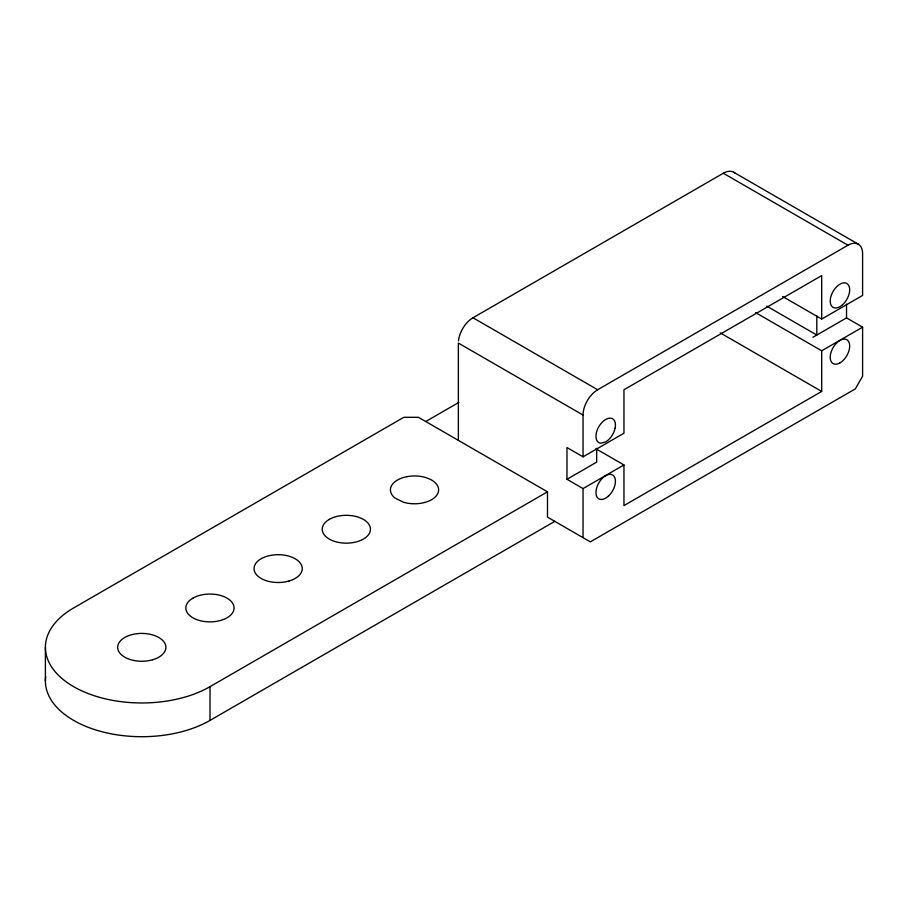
<?xml version="1.0" encoding="UTF-8"?>
<svg xmlns="http://www.w3.org/2000/svg" width="908" height="908" viewBox="0 0 908 908"><rect width="100%" height="100%" fill="white"/><g stroke="black" fill="none" stroke-linecap="round" stroke-linejoin="round"><path stroke-width="1.36" d="M547.49 491.818L210.009 686.664A96.43 55.672 0 0 1 73.639 686.664A96.43 55.672 0 0 1 73.639 607.94L403.822 417.305L418.429 417.305L547.49 491.818L547.49 517.129L590.348 541.872L855.291 388.908L862.6 376.252L862.6 327.175L846.528 317.891L812.921 337.299M596.681 448.336L596.681 462.138L566.978 479.288L566.978 447.553L583.05 456.837L623.955 433.218L623.955 389.748L821.695 275.589L821.695 319.06L862.6 295.441L862.6 253.661A20.668 11.929 -60 0 0 847.993 245.228L723.313 173.246L472.977 317.766A20.668 11.929 -60 0 0 458.495 340.806M595.841 448.711L623.955 464.953L623.955 505.597L821.695 391.439L821.695 350.794L755.672 312.67M816.814 315.734L816.814 335.041L766.783 306.155M846.528 317.891L846.528 304.101M425.795 421.494L458.903 402.38M583.05 456.837L583.05 415.058A20.668 11.929 -60 0 1 597.657 389.748L847.993 245.228M566.978 479.288L583.05 488.572L623.955 464.953M821.695 350.794L862.6 327.175M45.695 676.676A96.43 55.672 0 0 0 101.458 731.598A96.43 55.672 0 0 0 210.009 720.407L554.799 521.351M733.641 172.214L858.321 244.207M782.56 296.473L821.695 319.06M720.214 332.85L821.695 391.439M472.977 317.766L597.657 389.748M583.05 415.058L458.37 343.076L458.37 440.369M583.05 488.572L583.05 537.661M210.009 686.664L210.009 720.407M45.4 647.302L45.4 681.045M723.313 173.246A20.668 11.929 -60 0 1 734.901 173.156M615.102 428.145L614.126 431.414A13.779 7.956 -60 0 1 608.212 440.074L605.693 441.912L600.824 443.218A13.779 7.956 -60 0 1 598.803 426.692C601.38 422.538 605.295 418.145 610.562 418.111A13.779 7.956 -60 0 1 615.102 428.145M192.916 598.122L190.453 599.779A24.107 13.915 0 0 0 191.633 617.009A24.107 13.915 0 0 0 220.905 620.368L224.128 619.222A24.107 13.915 0 0 0 227.011 598.122L224.128 596.704A24.107 13.915 0 0 0 192.916 598.122M329.286 519.387L326.823 521.056A24.107 13.915 0 0 0 327.992 538.274A24.107 13.915 0 0 0 357.275 541.633L360.499 540.498A24.107 13.915 0 0 0 363.37 519.387L360.499 517.969A24.107 13.915 0 0 0 329.286 519.387M407.068 476.632L403.572 477.472A24.107 13.915 0 0 0 395.014 498.049L403.572 502.272A24.107 13.915 0 0 0 421.959 503.1L425.455 502.272A24.107 13.915 0 0 0 431.561 480.026L428.678 478.607A24.107 13.915 0 0 0 410.745 476.121L407.068 476.632M289.084 580.995L285.589 581.835A24.107 13.915 0 0 1 261.095 578.441L258.644 576.784A24.107 13.915 0 0 1 270.697 555.367L274.375 554.856A24.107 13.915 0 0 1 292.319 557.342L295.191 558.76A24.107 13.915 0 0 1 289.084 580.995M152.726 659.73L149.23 660.57A24.107 13.915 0 0 1 124.737 657.176L122.274 655.508A24.107 13.915 0 0 1 134.327 634.09L138.005 633.58A24.107 13.915 0 0 1 155.949 636.065L158.821 637.484A24.107 13.915 0 0 1 152.726 659.73M842.476 304.827A13.779 7.956 -60 0 0 846.846 283.489A13.779 7.956 -60 0 0 830.548 297.938A13.779 7.956 -60 0 0 842.476 304.827M608.212 496.313A13.779 7.956 -60 0 0 612.582 474.975A13.779 7.956 -60 0 0 596.284 489.423A13.779 7.956 -60 0 0 608.212 496.313M839.957 362.894A13.779 7.956 -60 0 0 848.39 341.158A13.779 7.956 -60 0 0 831.512 350.908A13.779 7.956 -60 0 0 839.957 362.894"/></g></svg>
